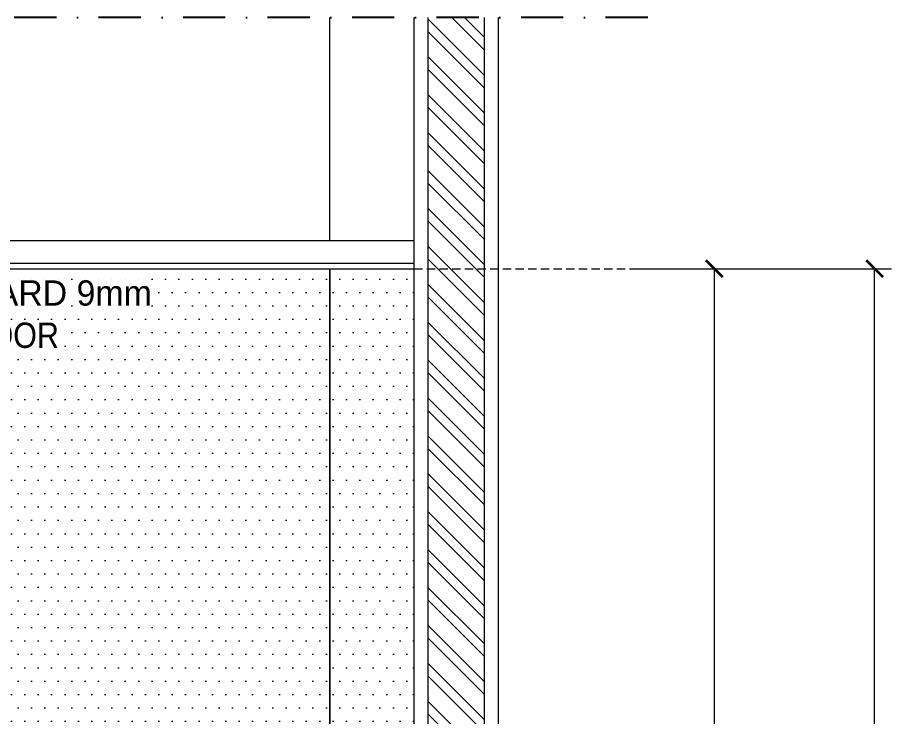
# Model space of a CAD drawing. Header units: millimetres. Extents: x 7371 to 278338, y -43753 to 35464.
# Drawn here: x 273083 to 274636, y -3290 to -2048 of the extents above; entities that cross this region are included whole.
import ezdxf

# ---------------------------------------------------------------- set-up
doc = ezdxf.new("R2010")
doc.units = ezdxf.units.MM
doc.header["$MEASUREMENT"] = 0
for name, pattern in [('CENTER', [50.8, 31.75, -6.35, 6.35, -6.35]), ('DASHDOT2', [0.5, 0.25, -0.125, 0, -0.125]), ('HIDDEN2', [0.1875, 0.125, -0.0625])]:
    doc.linetypes.add(name, pattern=pattern)
doc.layers.get('DEFPOINTS').update_dxf_attribs({"lineweight": 18})
for name, color, linetype, lineweight in [('28-Arsiran', 252, 'Continuous', 5), ('8', 8, 'Continuous', 5), ('AS', 8, 'HIDDEN2', 5), ('DINDING', 1, 'Continuous', 20), ('PIPA AIR BERSIH', 5, 'CENTER', 5)]:
    doc.layers.add(name, color=color, linetype=linetype, lineweight=lineweight)
doc.layers.add('Layer5', color=5, linetype='Continuous')
doc.layers.add('TEXT', color=4, linetype='Continuous')
doc.styles.get("Standard").update_dxf_attribs({"font": 'arial.ttf'})
doc.styles.add('style1', font='times.ttf', dxfattribs={"height": 0.15})
doc.dimstyles.new('30 baru', dxfattribs={"dimtxt": 0.2, "dimasz": 0.1, "dimexe": 0.1, "dimexo": 0.1, "dimgap": 0.1, "dimtad": 1, "dimtoh": 1, "dimdec": 0, "dimlfac": 300, "dimtxsty": 'Standard', "dimblk": 'ARCHTICK', "dimcen": 0.1, "dimclrd": 1, "dimclre": 1, "dimclrt": 4, "dimadec": 0, "dimazin": 0, "dimtfac": 1, "dimtdec": 0, "dimtix": 1, "dimtmove": 0, "dimatfit": 3, "dimfxl": 1, "dimlwd": 5, "dimlwe": 5, "dimarcsym": 0})

# ---------------------------------------------------------------- blocks, each defined once
blk = doc.blocks.new('_ArchTick')
at = {"color": 0, "linetype": 'ByBlock', "const_width": 0.15}
blk.add_lwpolyline([(-0.5, -0.5), (0.5, 0.5)], dxfattribs=at)
blk = doc.blocks.new('*D237')
at = {"color": 1, "lineweight": 5, "transparency": 16777216}
for p, q in [((127661.6363, -891.4151), (127662.1687, -891.4151)), ((127662.0687, -898.9151), (127662.0687, -891.4151)), ((127661.6008, -898.9151), (127662.1687, -898.9151))]:
    blk.add_line(p, q, dxfattribs=at)
at = {"layer": 'DEFPOINTS', "color": 0, "transparency": 16777216}
for p in [(127661.5363, -891.4151), (127662.0687, -891.4151), (127661.5008, -898.9151)]:
    blk.add_point(p, dxfattribs=at)
at = {"color": 1, "lineweight": 5, "transparency": 16777216, "xscale": 0.1, "yscale": 0.1, "zscale": 0.1}
for p, rotation in [((127662.0687, -891.4151), 90), ((127662.0687, -898.9151), 270)]:
    blk.add_blockref('_ArchTick', p, dxfattribs=dict(at, rotation=rotation))
at = {"color": 4, "transparency": 16777216, "insert": (127661.8666, -895.1651), "char_height": 0.2, "attachment_point": 5, "rotation": 90}
blk.add_mtext('2250', dxfattribs=at)
blk = doc.blocks.new('*D238')
at = {"color": 1, "lineweight": 5, "transparency": 16777216}
for p, q in [((127661.6008, -891.4151), (127663.1179, -891.4151)), ((127663.0179, -901.4151), (127663.0179, -891.4151)), ((127661.7518, -901.4151), (127663.1179, -901.4151))]:
    blk.add_line(p, q, dxfattribs=at)
at = {"layer": 'DEFPOINTS', "color": 0, "transparency": 16777216}
for p in [(127661.5008, -891.4151), (127663.0179, -891.4151), (127661.6518, -901.4151)]:
    blk.add_point(p, dxfattribs=at)
at = {"color": 1, "lineweight": 5, "transparency": 16777216, "xscale": 0.1, "yscale": 0.1, "zscale": 0.1}
for p, rotation in [((127663.0179, -891.4151), 90), ((127663.0179, -901.4151), 270)]:
    blk.add_blockref('_ArchTick', p, dxfattribs=dict(at, rotation=rotation))
at = {"color": 4, "transparency": 16777216, "insert": (127662.8157, -896.4151), "char_height": 0.2, "attachment_point": 5, "rotation": 90}
blk.add_mtext('3000', dxfattribs=at)
blk = doc.blocks.new('dsdsdsdsd')
h = blk.add_hatch()
h.set_pattern_fill('DOTS', color=8, scale=0.05)
h.set_pattern_definition([(0, (127804.5521, -997.38924), (0.0396875, 0.079375), [0, -0.079375])])
h.paths.add_polyline_path([(127654.3743, -894.7484), (127660.2908, -894.7484), (127660.2908, -891.4151), (127654.3743, -891.4151)])
at = {"layer": '28-Arsiran'}
h = blk.add_hatch(dxfattribs=at)
h.set_pattern_fill('ANSI32', color=256, scale=0.016667, angle=90)
h.set_pattern_definition([(135, (127739.00564, -1052.6009), (-0.1122532, -0.1122532), []), (135, (127739.00564, -1052.52606), (-0.1122532, -0.1122532), [])])
h.paths.add_polyline_path([(127660.3741, -889.927), (127660.7075, -889.927), (127660.7075, -901.6151), (127660.3741, -901.6151)])
for p, q in [((127654.3743, -891.2484), (127660.2908, -891.2484)), ((127654.3743, -891.3817), (127660.2908, -891.3817)), ((127654.3743, -891.4151), (127660.2908, -891.4151)), ((127659.7908, -891.4151), (127659.7908, -898.9904))]:
    blk.add_line(p, q)
at = {"layer": '8'}
for p, q in [((127660.3741, -901.6151), (127660.3741, -889.927)), ((127660.7075, -901.6151), (127660.7075, -889.927))]:
    blk.add_line(p, q, dxfattribs=at)
at = {"layer": 'AS', "ltscale": 0.4}
blk.add_line((127660.2908, -891.4151), (127661.8457, -891.4151), dxfattribs=at)
at = {"layer": 'DINDING'}
for p, q in [((127659.7908, -891.2484), (127659.7908, -889.927)), ((127660.2908, -901.6151), (127660.2908, -889.927)), ((127660.7908, -901.6151), (127660.7908, -889.927)), ((127659.7908, -901.6151), (127659.7908, -891.4151))]:
    blk.add_line(p, q, dxfattribs=at)
at = {"layer": 'Layer5', "linetype": 'DASHDOT2'}
blk.add_line((127661.6744, -889.927), (127653.2205, -889.927), dxfattribs=at)
at = {"layer": 'TEXT', "insert": (127657.2386, -891.6854), "char_height": 0.15, "width": 3.201421, "attachment_point": 5, "style": 'style1'}
blk.add_mtext('{\\fCentury Gothic|b0|i0|c0|p34;CEILING GYPSUM BOARD 9mm\\P}+{\\A1;13.40 \\A0;\\fCentury Gothic|b0|i0|c0|p34;\\W0.9;FROM FLOOR}', dxfattribs=at)
for base, p1, p2, picture, middle in [((127662.0687, -891.4151), (127661.5008, -898.9151), (127661.5363, -891.4151), '*D237', (127661.8666, -895.1651)), ((127663.0179, -891.4151), (127661.6518, -901.4151), (127661.5008, -891.4151), '*D238', (127662.8157, -896.4151))]:
    dim = blk.add_linear_dim(base=base, p1=p1, p2=p2, angle=90, dimstyle='30 baru')
    dim.commit()
    dim.dimension.update_dxf_attribs({"geometry": picture, "text_midpoint": middle})

msp = doc.modelspace()

# ---------------------------------------------------------------- block references
at = {"layer": 'PIPA AIR BERSIH', "xscale": 300.0000059255024, "yscale": 300.0000059255024, "zscale": 300.0000059255024}
msp.add_blockref('dsdsdsdsd', (-38024300.5, 264929.8), dxfattribs=at)

doc.saveas('drawing.dxf')
